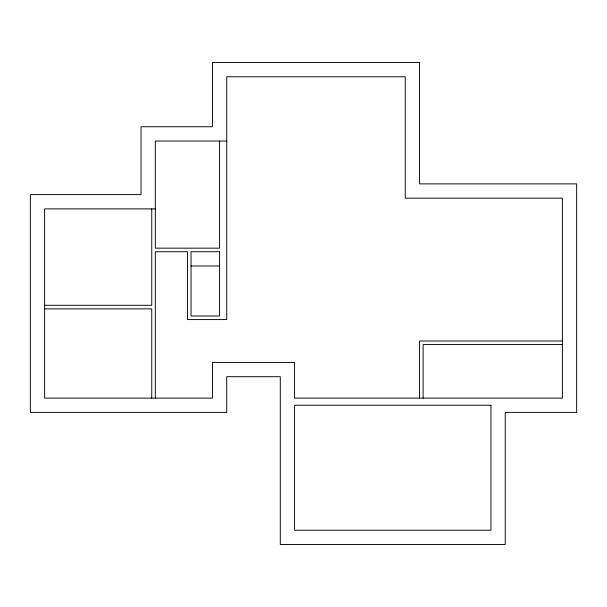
<?xml version="1.0" encoding="UTF-8"?>
<svg xmlns="http://www.w3.org/2000/svg" width="607" height="607" viewBox="0 0 607 607"><rect width="100%" height="100%" fill="white"/><g stroke="black" fill="none" stroke-linecap="round" stroke-linejoin="round"><path stroke-width="0.91" d="M226.73 141.036L155.324 141.036L155.324 248.157L219.59 248.157L219.59 141.036M155.324 208.876L44.63 208.876L44.63 398.124L212.45 398.124L212.45 362.417L294.577 362.417L294.577 398.124L562.37 398.124L562.37 198.17L405.264 198.17L405.264 76.77L226.73 76.77L226.73 319.57L187.457 319.57L187.457 251.723L155.324 251.723L155.324 398.124M191.023 266.01L219.59 266.01M44.63 305.283L151.75 305.283L151.75 208.876M44.63 308.857L151.75 308.857L151.75 398.124M562.37 340.99L419.543 340.99L419.543 398.124M562.37 344.564L423.117 344.564L423.117 398.124M419.543 62.483L212.45 62.483L212.45 126.757L141.036 126.757L141.036 194.597L30.35 194.597L30.35 412.403L226.73 412.403L226.73 376.697L280.29 376.697L280.29 544.517L505.236 544.517L505.236 412.403L576.65 412.403L576.65 183.883L419.543 183.883L419.543 62.483M219.59 251.723L191.023 251.723L191.023 315.997L219.59 315.997L219.59 251.723M490.957 405.264L294.577 405.264L294.577 530.23L490.957 530.23L490.957 405.264"/></g></svg>
